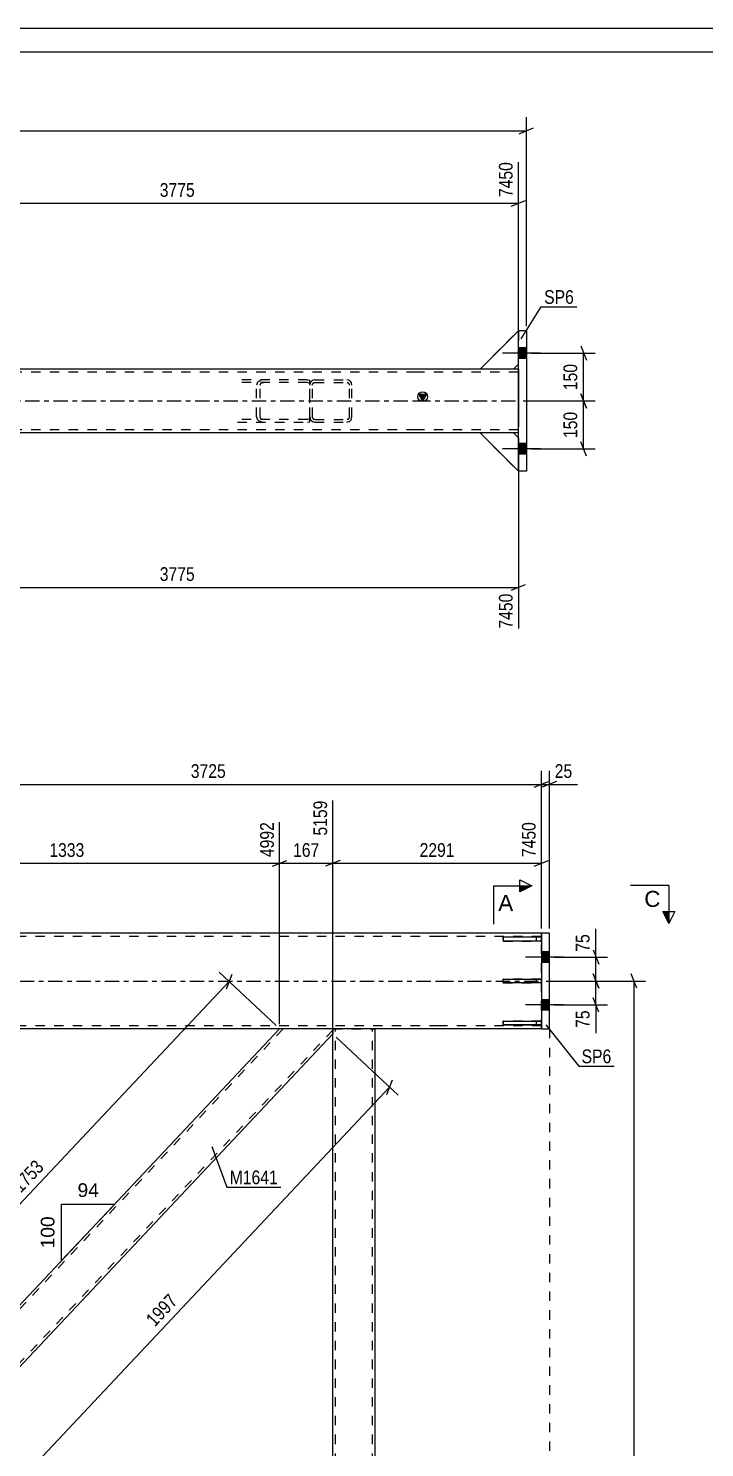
# Model space of a CAD drawing. Header units: millimetres. Extents: x 0 to 841, y 0 to 594.
# Drawn here: x 221.8 to 363, y 297.4 to 594 of the extents above; entities that cross this region are included whole.
import ezdxf

# ---------------------------------------------------------------- set-up
doc = ezdxf.new("R2010")
doc.units = ezdxf.units.MM
doc.linetypes.add('DXK_LINE_DOT2', pattern=[3.9198, 1.9599, -1.9599])
doc.linetypes.add('DXK_LINE_DOT3', pattern=[5.9187, 2.979, -0.9799, 0.9799, -0.9799])
doc.styles.add('Arial', font='ARIAL.TTF', dxfattribs={"height": 0.2})
doc.styles.add('Arial Narrow', font='ARIALN.TTF', dxfattribs={"height": 0.2})

# ---------------------------------------------------------------- blocks, each defined once
blk = doc.blocks.new('Unknown-761545199-1132')
at = {"color": 5, "linetype": 'Continuous'}
for p, q in [((841, 594), (0, 594)), ((836, 589), (5, 589))]:
    blk.add_line(p, q, dxfattribs=at)
blk = doc.blocks.new('Bolt-761545199-3520 - 3447')
at = {"linetype": 'Continuous'}
for points in [[(328.92, 401.03), (328.92, 398.83), (330.59, 398.83), (330.59, 401.03)], [(328.92, 401.03), (328.92, 398.83), (330.59, 398.83), (330.59, 401.03)], [(328.92, 391.03), (328.92, 388.83), (330.59, 388.83), (330.59, 391.03)], [(328.92, 391.03), (328.92, 388.83), (330.59, 388.83), (330.59, 391.03)]]:
    blk.add_hatch(color=1, dxfattribs=at).paths.add_polyline_path(points)
at = {"color": 1, "linetype": 'Continuous'}
for p, q in [((330.59, 401.03), (328.92, 401.03)), ((330.59, 401.03), (328.92, 401.03)), ((333.52, 399.93), (325.59, 399.93)), ((333.52, 399.93), (325.59, 399.93)), ((330.59, 398.83), (328.92, 398.83)), ((330.59, 398.83), (328.92, 398.83)), ((333.52, 389.93), (325.59, 389.93)), ((333.52, 389.93), (325.59, 389.93)), ((330.59, 391.03), (328.92, 391.03)), ((330.59, 391.03), (328.92, 391.03)), ((330.59, 388.83), (328.92, 388.83)), ((330.59, 388.83), (328.92, 388.83))]:
    blk.add_line(p, q, dxfattribs=at)
blk = doc.blocks.new('Part-761545199-3513 - 3447')
at = {"color": 2, "linetype": 'Continuous'}
for p, q in [((71.92, 404.93), (50.59, 404.93)), ((178.92, 404.93), (72.02, 404.93)), ((307.49, 404.93), (200.59, 404.93)), ((328.92, 404.93), (307.59, 404.93)), ((71.92, 384.93), (50.59, 384.93)), ((178.92, 384.93), (72.02, 384.93)), ((307.49, 384.93), (200.59, 384.93)), ((328.92, 384.93), (307.59, 384.93))]:
    blk.add_line(p, q, dxfattribs=at)
at = {"color": 7, "linetype": 'DXK_LINE_DOT2'}
for p, q in [((50.59, 404.93), (50.59, 384.93)), ((71.92, 404.26), (50.59, 404.26)), ((307.49, 404.26), (72.02, 404.26)), ((200.59, 404.93), (178.92, 404.93)), ((328.92, 404.26), (307.59, 404.26)), ((328.92, 384.93), (328.92, 404.93)), ((71.92, 385.6), (50.59, 385.6)), ((307.49, 385.6), (72.02, 385.6)), ((328.92, 385.6), (307.59, 385.6)), ((200.59, 384.93), (178.92, 384.93))]:
    blk.add_line(p, q, dxfattribs=at)
at = {"color": 7, "linetype": 'DXK_LINE_DOT3'}
for p, q in [((50.59, 394.93), (71.92, 394.93)), ((72.02, 394.93), (307.49, 394.93)), ((307.59, 394.93), (328.92, 394.93))]:
    blk.add_line(p, q, dxfattribs=at)
blk = doc.blocks.new('Part-761545199-3580 - 3447')
at = {"color": 7, "linetype": 'DXK_LINE_DOT2'}
for p, q in [((285.35, 384.93), (294.15, 384.93)), ((285.35, 383.91), (285.35, 384.93)), ((285.89, 192.35), (285.89, 384.93)), ((293.62, 192.35), (293.62, 384.93)), ((285.35, 192.35), (285.35, 193.45)), ((294.15, 192.35), (285.35, 192.35))]:
    blk.add_line(p, q, dxfattribs=at)
at = {"color": 2, "linetype": 'Continuous'}
for p, q in [((285.35, 193.45), (285.35, 383.91)), ((294.15, 384.93), (294.15, 192.35))]:
    blk.add_line(p, q, dxfattribs=at)
blk = doc.blocks.new('Part-761545199-3485 - 3447')
at = {"color": 2, "linetype": 'Continuous'}
for p, q in [((330.59, 404.93), (328.92, 404.93)), ((328.92, 404.93), (328.92, 384.93)), ((330.59, 384.93), (330.59, 404.93)), ((328.92, 384.93), (330.59, 384.93))]:
    blk.add_line(p, q, dxfattribs=at)
blk = doc.blocks.new('Part-761545199-3497 - 3447')
at = {"color": 2, "linetype": 'Continuous'}
for p, q in [((320.92, 395.33), (328.92, 395.33)), ((320.92, 394.53), (320.92, 395.33)), ((328.92, 394.53), (320.92, 394.53)), ((328.92, 395.33), (328.92, 394.53))]:
    blk.add_line(p, q, dxfattribs=at)
at = {"color": 7, "linetype": 'DXK_LINE_DOT2'}
blk.add_line((327.92, 394.53), (327.92, 395.33), dxfattribs=at)
blk = doc.blocks.new('Part-761545199-3498 - 3447')
at = {"color": 2, "linetype": 'Continuous'}
for p, q in [((328.92, 404.1), (320.92, 404.1)), ((320.92, 403.61), (320.92, 404.1)), ((320.92, 403.6), (320.92, 403.3)), ((328.92, 404.1), (328.92, 403.3)), ((328.92, 403.3), (320.92, 403.3))]:
    blk.add_line(p, q, dxfattribs=at)
at = {"color": 7, "linetype": 'DXK_LINE_DOT2'}
for p, q in [((320.92, 403.61), (320.92, 403.6)), ((327.92, 403.3), (327.92, 404.1))]:
    blk.add_line(p, q, dxfattribs=at)
blk = doc.blocks.new('Part-761545199-3499 - 3447')
at = {"color": 2, "linetype": 'Continuous'}
for p, q in [((320.92, 386.56), (328.92, 386.56)), ((320.92, 386.26), (320.92, 386.56)), ((320.92, 385.76), (320.92, 386.25)), ((328.92, 385.76), (320.92, 385.76)), ((328.92, 386.56), (328.92, 385.76))]:
    blk.add_line(p, q, dxfattribs=at)
at = {"color": 7, "linetype": 'DXK_LINE_DOT2'}
for p, q in [((320.92, 386.25), (320.92, 386.26)), ((327.92, 385.76), (327.92, 386.56))]:
    blk.add_line(p, q, dxfattribs=at)
blk = doc.blocks.new('Part-761545199-3500 - 3447')
at = {"color": 7, "linetype": 'DXK_LINE_DOT2'}
for p, q in [((328.92, 395.33), (320.92, 395.33)), ((320.92, 395.33), (320.92, 394.53)), ((320.92, 394.53), (328.92, 394.53)), ((327.92, 394.53), (327.92, 395.33)), ((328.92, 394.53), (328.92, 395.33))]:
    blk.add_line(p, q, dxfattribs=at)
blk = doc.blocks.new('Part-761545199-3501 - 3447')
at = {"color": 7, "linetype": 'DXK_LINE_DOT2'}
for p, q in [((328.92, 404.1), (320.92, 404.1)), ((320.92, 404.1), (320.92, 403.3)), ((327.92, 403.3), (327.92, 404.1)), ((328.92, 403.3), (328.92, 404.1)), ((320.92, 403.3), (328.92, 403.3))]:
    blk.add_line(p, q, dxfattribs=at)
blk = doc.blocks.new('Part-761545199-3502 - 3447')
at = {"color": 7, "linetype": 'DXK_LINE_DOT2'}
for p, q in [((328.92, 386.56), (320.92, 386.56)), ((320.92, 386.56), (320.92, 385.76)), ((320.92, 385.76), (328.92, 385.76)), ((327.92, 385.76), (327.92, 386.56)), ((328.92, 385.76), (328.92, 386.56))]:
    blk.add_line(p, q, dxfattribs=at)
blk = doc.blocks.new('Part-761545199-3612 - 3447')
at = {"color": 2, "linetype": 'Continuous'}
for p, q in [((274.23, 384.93), (194.15, 299.78)), ((285.35, 383.91), (195.79, 288.68)), ((285.35, 384.93), (285.35, 384.87)), ((285.36, 384.93), (285.35, 384.75)), ((285.35, 384.87), (285.35, 383.91)), ((194.15, 288.49), (194.15, 299.78)), ((194.15, 286.94), (194.15, 288.49))]:
    blk.add_line(p, q, dxfattribs=at)
at = {"color": 7, "linetype": 'DXK_LINE_DOT2'}
for p, q in [((274.96, 384.93), (194.15, 299)), ((285.35, 384.69), (194.15, 287.72)), ((285.36, 384.93), (274.23, 384.93)), ((285.35, 384.87), (285.35, 384.93)), ((195.79, 288.68), (194.15, 286.94)), ((194.15, 287.06), (194.15, 288.49)), ((194.15, 287.72), (194.15, 287.77))]:
    blk.add_line(p, q, dxfattribs=at)
blk = doc.blocks.new('Part-761545199-4788 - 4779')
at = {"color": 2, "linetype": 'Continuous'}
for p, q in [((324.11, 501.47), (324.11, 530.8)), ((325.78, 530.8), (324.11, 530.8)), ((325.78, 530.8), (325.78, 501.47)), ((325.78, 501.47), (324.11, 501.47))]:
    blk.add_line(p, q, dxfattribs=at)
blk = doc.blocks.new('Part-761545199-4854 - 4779')
at = {"color": 7, "linetype": 'DXK_LINE_DOT2'}
for p, q in [((316.11, 522.81), (324.11, 530.81)), ((324.11, 530.81), (324.11, 523.81)), ((323.11, 522.81), (316.11, 522.81)), ((324.11, 523.81), (323.11, 522.81))]:
    blk.add_line(p, q, dxfattribs=at)
blk = doc.blocks.new('Part-761545199-4810 - 4779')
at = {"color": 7, "linetype": 'DXK_LINE_DOT2'}
for p, q in [((280.63, 519.88), (280.54, 519.47)), ((280.54, 512.8), (280.54, 519.47)), ((281.08, 519.47), (281.12, 519.68)), ((281.08, 512.8), (281.08, 519.47)), ((281.61, 520.54), (281.2, 520.46)), ((281.41, 519.96), (281.61, 520)), ((281.61, 520.54), (288.28, 520.54)), ((281.61, 520), (288.28, 520)), ((288.69, 520.46), (288.28, 520.54)), ((288.28, 520), (288.48, 519.96)), ((288.77, 519.68), (288.81, 519.47)), ((288.81, 512.8), (288.81, 519.47)), ((289.34, 519.47), (289.26, 519.88)), ((289.34, 512.8), (289.34, 519.47)), ((280.54, 512.8), (280.63, 512.4)), ((281.12, 512.6), (281.08, 512.8)), ((281.2, 511.82), (281.61, 511.74)), ((281.61, 512.27), (281.41, 512.31)), ((281.61, 512.27), (288.28, 512.27)), ((281.61, 511.74), (288.28, 511.74)), ((288.48, 512.31), (288.28, 512.27)), ((288.28, 511.74), (288.69, 511.82)), ((288.81, 512.8), (288.77, 512.6)), ((289.26, 512.4), (289.34, 512.8))]:
    blk.add_line(p, q, dxfattribs=at)
for centre, radius, start, end in [((281.61, 519.47), 1.07, 112.5, 157.5), ((281.61, 519.47), 0.533, 112.5, 157.5), ((288.28, 519.47), 0.533, 22.5, 67.5), ((288.28, 519.47), 1.07, 22.5, 67.5), ((281.61, 512.8), 1.07, 202.5, 247.5), ((281.61, 512.8), 0.533, 202.5, 247.5), ((288.28, 512.8), 0.533, 292.5, 337.5), ((288.28, 512.8), 1.07, 292.5, 337.5)]:
    blk.add_arc(centre, radius, start, end, dxfattribs=at)
blk = doc.blocks.new('Part-761545199-4858 - 4779')
at = {"color": 2, "linetype": 'Continuous'}
for p, q in [((323.11, 509.47), (316.11, 509.47)), ((316.11, 509.47), (324.11, 501.47)), ((324.11, 508.47), (323.11, 509.47))]:
    blk.add_line(p, q, dxfattribs=at)
at = {"color": 7, "linetype": 'DXK_LINE_DOT2'}
blk.add_line((324.11, 501.47), (324.11, 508.47), dxfattribs=at)
blk = doc.blocks.new('Bolt-761545199-4826 - 4779')
at = {"linetype": 'Continuous'}
for points in [[(324.11, 527.24), (324.11, 525.04), (325.78, 525.04), (325.78, 527.24)], [(324.11, 527.24), (324.11, 525.04), (325.78, 525.04), (325.78, 527.24)], [(324.11, 507.24), (324.11, 505.04), (325.78, 505.04), (325.78, 507.24)], [(324.11, 507.24), (324.11, 505.04), (325.78, 505.04), (325.78, 507.24)]]:
    blk.add_hatch(color=1, dxfattribs=at).paths.add_polyline_path(points)
at = {"color": 1, "linetype": 'Continuous'}
for p, q in [((328.71, 526.14), (320.78, 526.14)), ((328.71, 526.14), (320.78, 526.14)), ((325.78, 527.24), (324.11, 527.24)), ((325.78, 527.24), (324.11, 527.24)), ((325.78, 525.04), (324.11, 525.04)), ((325.78, 525.04), (324.11, 525.04)), ((325.78, 507.24), (324.11, 507.24)), ((325.78, 507.24), (324.11, 507.24)), ((328.71, 506.14), (320.78, 506.14)), ((328.71, 506.14), (320.78, 506.14)), ((325.78, 505.04), (324.11, 505.04)), ((325.78, 505.04), (324.11, 505.04))]:
    blk.add_line(p, q, dxfattribs=at)
blk = doc.blocks.new('Part-761545199-4833 - 4779')
at = {"linetype": 'Continuous'}
blk.add_hatch(color=2, dxfattribs=at).paths.add_polyline_path([(304.11, 516.14), (303.31, 517.54), (304.91, 517.54)])
at = {"color": 2, "linetype": 'Continuous'}
for p, q in [((67.11, 522.8), (45.78, 522.8)), ((181.61, 522.8), (67.21, 522.8)), ((302.68, 522.8), (188.28, 522.8)), ((324.11, 522.8), (302.78, 522.8)), ((45.78, 510.8), (45.78, 521.47)), ((324.11, 521.47), (324.11, 510.8)), ((304.11, 516.14), (303.31, 517.54)), ((303.31, 517.54), (304.91, 517.54)), ((304.91, 517.54), (304.11, 516.14)), ((46.78, 509.47), (45.78, 509.47)), ((67.11, 509.47), (53.78, 509.47)), ((181.61, 509.47), (67.21, 509.47)), ((302.68, 509.47), (188.28, 509.47)), ((316.11, 509.47), (302.78, 509.47)), ((324.11, 509.47), (323.11, 509.47))]:
    blk.add_line(p, q, dxfattribs=at)
at = {"color": 7, "linetype": 'DXK_LINE_DOT2'}
for p, q in [((45.78, 522.8), (45.78, 521.47)), ((45.78, 522.8), (45.78, 522.41)), ((67.11, 522.14), (45.78, 522.14)), ((302.68, 522.14), (67.21, 522.14)), ((181.67, 522.8), (181.61, 522.8)), ((188.28, 522.8), (181.61, 522.8)), ((324.11, 522.14), (302.78, 522.14)), ((324.11, 522.8), (324.11, 521.47)), ((324.11, 522.8), (324.11, 522.41)), ((45.78, 509.47), (45.78, 510.8)), ((67.11, 510.14), (45.78, 510.14)), ((302.68, 510.14), (67.21, 510.14)), ((324.11, 510.14), (302.78, 510.14)), ((324.11, 509.47), (324.11, 510.8)), ((53.78, 509.47), (46.78, 509.47)), ((188.28, 509.47), (181.61, 509.47)), ((323.11, 509.47), (316.11, 509.47))]:
    blk.add_line(p, q, dxfattribs=at)
at = {"color": 7, "linetype": 'DXK_LINE_DOT3'}
for p, q in [((45.78, 516.14), (67.11, 516.14)), ((67.21, 516.14), (302.68, 516.14)), ((302.78, 516.14), (324.11, 516.14))]:
    blk.add_line(p, q, dxfattribs=at)
at = {"color": 2, "linetype": 'Continuous'}
blk.add_circle((304.11, 517.04), 1, dxfattribs=at)
blk = doc.blocks.new('Part-761545199-4835 - 4779')
at = {"color": 7, "linetype": 'DXK_LINE_DOT2'}
for p, q in [((280.04, 520.54), (265.43, 520.54)), ((280.04, 520), (265.43, 520)), ((269.53, 519.88), (269.42, 519.47)), ((269.42, 512.8), (269.42, 519.47)), ((270.15, 519.47), (270.21, 519.68)), ((270.15, 512.8), (270.15, 519.47)), ((270.89, 520.54), (270.33, 520.46)), ((270.61, 519.96), (270.89, 520)), ((280.04, 520.54), (280.54, 520.46)), ((280.04, 520), (280.32, 519.96)), ((280.32, 519.96), (280.55, 519.85)), ((280.54, 511.81), (280.54, 520.46)), ((280.55, 519.85), (280.54, 520.46)), ((280.54, 519.68), (280.55, 519.85)), ((280.04, 512.27), (265.43, 512.27)), ((265.43, 511.74), (280.04, 511.74)), ((269.42, 512.8), (269.53, 512.4)), ((270.21, 512.6), (270.15, 512.8)), ((270.33, 511.82), (270.89, 511.74)), ((270.89, 512.27), (270.61, 512.31)), ((280.32, 512.31), (280.04, 512.27)), ((280.04, 511.74), (280.54, 511.81)), ((280.55, 512.43), (280.32, 512.31)), ((280.55, 512.43), (280.54, 512.6)), ((280.54, 511.81), (280.55, 512.43))]:
    blk.add_line(p, q, dxfattribs=at)
for centre, radius, start, end in [((270.66, 519.16), 1.34, 104.5547, 147.5896), ((270.77, 519.32), 0.668, 104.5547, 147.5896), ((270.66, 513.11), 1.34, 212.4104, 255.4453), ((270.77, 512.96), 0.668, 212.4104, 255.4453)]:
    blk.add_arc(centre, radius, start, end, dxfattribs=at)
blk = doc.blocks.new('Part-761545199-4855 - 4779')
at = {"color": 2, "linetype": 'Continuous'}
for p, q in [((316.11, 522.81), (324.11, 530.81)), ((324.11, 530.81), (324.11, 530.8)), ((323.11, 522.81), (316.11, 522.81)), ((324.11, 523.81), (323.11, 522.81))]:
    blk.add_line(p, q, dxfattribs=at)
at = {"color": 7, "linetype": 'DXK_LINE_DOT2'}
blk.add_line((324.11, 530.8), (324.11, 523.81), dxfattribs=at)
blk = doc.blocks.new('Part-761545199-4856 - 4779')
at = {"color": 7, "linetype": 'DXK_LINE_DOT2'}
for p, q in [((316.11, 522.81), (324.11, 530.81)), ((324.11, 530.81), (324.11, 523.81)), ((323.11, 522.81), (316.11, 522.81)), ((324.11, 523.81), (323.11, 522.81))]:
    blk.add_line(p, q, dxfattribs=at)
blk = doc.blocks.new('Part-761545199-4857 - 4779')
at = {"color": 7, "linetype": 'DXK_LINE_DOT2'}
for p, q in [((323.11, 509.47), (316.11, 509.47)), ((316.11, 509.47), (324.11, 501.47)), ((324.11, 508.47), (323.11, 509.47)), ((324.11, 501.47), (324.11, 508.47))]:
    blk.add_line(p, q, dxfattribs=at)
blk = doc.blocks.new('Part-761545199-4859 - 4779')
at = {"color": 7, "linetype": 'DXK_LINE_DOT2'}
for p, q in [((323.11, 509.47), (316.11, 509.47)), ((316.11, 509.47), (324.11, 501.47)), ((324.11, 508.47), (323.11, 509.47)), ((324.11, 501.47), (324.11, 508.47))]:
    blk.add_line(p, q, dxfattribs=at)
blk = doc.blocks.new('Line-761545199-4207 - 3447')
at = {"color": 1, "linetype": 'DXK_LINE_DOT2'}
blk.add_line((330.59, 384.93), (330.59, 200.35), dxfattribs=at)
blk = doc.blocks.new('StraightDimension-761545199-3770 - 3447')
at = {"color": 7, "linetype": 'Continuous'}
for p, q in [((329.92, 394.93), (342.73, 394.93)), ((339.73, 396.43), (340.93, 393.43)), ((340.33, 389.93), (340.33, 394.93)), ((331.59, 389.93), (342.73, 389.93)), ((340.93, 388.43), (339.73, 391.43))]:
    blk.add_line(p, q, dxfattribs=at)
at = {"color": 0}
blk.add_wipeout([(339.58, 389.41), (335.38, 389.41), (335.38, 384.55), (339.58, 384.55)], dxfattribs=at)
at = {"color": 7, "linetype": 'Continuous'}
blk.add_line((340.33, 389.93), (340.33, 384.02), dxfattribs=at)
blk.add_line((340.33, 389.93), (340.33, 384.02), dxfattribs=at)
at = {"color": 3, "style": 'Arial Narrow'}
blk.add_text('75', height=2.863, rotation=90.0002, dxfattribs=at).set_placement((338.98, 385.15))
blk = doc.blocks.new('StraightDimension-761545199-3783 - 3447')
at = {"color": 7, "linetype": 'Continuous'}
for p, q in [((339.73, 401.43), (340.93, 398.43)), ((331.59, 399.93), (342.73, 399.93)), ((340.33, 394.93), (340.33, 399.93)), ((329.92, 394.93), (342.73, 394.93)), ((340.93, 393.43), (339.73, 396.43))]:
    blk.add_line(p, q, dxfattribs=at)
at = {"color": 0}
blk.add_wipeout([(339.58, 405.31), (335.38, 405.31), (335.38, 400.46), (339.58, 400.46)], dxfattribs=at)
at = {"color": 7, "linetype": 'Continuous'}
blk.add_line((340.33, 399.93), (340.33, 405.84), dxfattribs=at)
blk.add_line((340.33, 399.93), (340.33, 405.84), dxfattribs=at)
at = {"color": 3, "style": 'Arial Narrow'}
blk.add_text('75', height=2.863, rotation=90.0002, dxfattribs=at).set_placement((338.98, 401.06))
blk = doc.blocks.new('StraightDimension-761545199-3898 - 3447')
at = {"color": 7, "linetype": 'Continuous'}
for p, q in [((329.92, 394.93), (350.68, 394.93)), ((348.88, 393.43), (347.68, 396.43)), ((348.28, 182.3), (348.28, 394.93)), ((329.92, 182.3), (350.68, 182.3)), ((347.68, 183.8), (348.88, 180.8))]:
    blk.add_line(p, q, dxfattribs=at)
at = {"color": 0}
blk.add_wipeout([(347.53, 292.87), (343.33, 292.87), (343.33, 284.36), (347.53, 284.36)], dxfattribs=at)
at = {"color": 3, "style": 'Arial Narrow'}
blk.add_text('3189', height=2.863, rotation=90.0002, dxfattribs=at).set_placement((346.93, 284.96))
blk = doc.blocks.new('StraightDimension-761545199-3957 - 3447')
at = {"color": 7, "linetype": 'Continuous'}
for p, q in [((196.52, 289.37), (209.33, 301.42)), ((208.72, 298.78), (205.79, 300.15)), ((207.26, 299.46), (296.82, 204.23)), ((286.08, 194.13), (298.89, 206.18)), ((295.35, 204.91), (298.28, 203.55))]:
    blk.add_line(p, q, dxfattribs=at)
at = {"color": 0}
blk.add_wipeout([(255.5, 249.26), (258.56, 252.14), (252.73, 258.34), (249.67, 255.46)], dxfattribs=at)
at = {"color": 3, "style": 'Arial Narrow'}
blk.add_text('1961', height=2.863, rotation=-46.7591, dxfattribs=at).set_placement((250.52, 255.44))
blk = doc.blocks.new('StraightDimension-761545199-3975 - 3447')
at = {"color": 7, "linetype": 'Continuous'}
for p, q in [((286.08, 383.23), (298.97, 371.11)), ((296.63, 371.25), (297.81, 374.26)), ((206.02, 275.78), (297.22, 372.75)), ((194.88, 286.25), (207.77, 274.13)), ((206.61, 277.28), (205.43, 274.27))]:
    blk.add_line(p, q, dxfattribs=at)
at = {"color": 0}
blk.add_wipeout([(253.99, 327.88), (250.93, 330.76), (245.1, 324.55), (248.16, 321.68)], dxfattribs=at)
at = {"color": 3, "style": 'Arial Narrow'}
blk.add_text('1997', height=2.863, rotation=46.7591, dxfattribs=at).set_placement((248.13, 322.52))
blk = doc.blocks.new('StraightDimension-761545199-3990 - 3447')
at = {"color": 7, "linetype": 'Continuous'}
for p, q in [((183.62, 309.69), (263.7, 394.84)), ((273.5, 385.62), (261.62, 396.79)), ((263.11, 393.33), (264.29, 396.34)), ((193.42, 300.47), (181.54, 311.64)), ((184.21, 311.19), (183.03, 308.18))]:
    blk.add_line(p, q, dxfattribs=at)
at = {"color": 0}
blk.add_wipeout([(226.03, 355.88), (222.97, 358.75), (217.14, 352.55), (220.2, 349.67)], dxfattribs=at)
at = {"color": 3, "style": 'Arial Narrow'}
blk.add_text('1753', height=2.863, rotation=46.7591, dxfattribs=at).set_placement((220.17, 350.52))
blk = doc.blocks.new('StraightDimension-761545199-4096 - 3447')
at = {"color": 7, "linetype": 'Continuous'}
for p, q in [((185.35, 385.82), (185.35, 428.14)), ((274.23, 385.93), (274.23, 428.14)), ((186.85, 420.13), (183.85, 418.93)), ((185.35, 419.53), (274.23, 419.53)), ((272.73, 418.93), (275.73, 420.13))]:
    blk.add_line(p, q, dxfattribs=at)
at = {"color": 0, "linetype": 'Continuous'}
blk.add_wipeout([(273.63, 428.74), (269.43, 428.74), (269.43, 420.23), (273.63, 420.23)], dxfattribs=at)
at = {"color": 0}
blk.add_wipeout([(234.05, 420.28), (234.05, 424.48), (225.53, 424.48), (225.53, 420.28)], dxfattribs=at)
at = {"color": 3, "linetype": 'Continuous', "style": 'Arial Narrow'}
blk.add_text('4992', height=2.863, rotation=90.0002, dxfattribs=at).set_placement((273.03, 420.83))
at = {"color": 3, "style": 'Arial Narrow'}
blk.add_text('1333', height=2.863, dxfattribs=at).set_placement((226.13, 420.88))
blk = doc.blocks.new('StraightDimension-761545199-4107 - 3447')
at = {"color": 7, "linetype": 'Continuous'}
for p, q in [((285.35, 384.91), (285.35, 432.64)), ((274.23, 385.93), (274.23, 428.14)), ((272.73, 418.93), (275.73, 420.13)), ((274.23, 419.53), (285.35, 419.53)), ((286.85, 420.13), (283.85, 418.93))]:
    blk.add_line(p, q, dxfattribs=at)
at = {"color": 0}
blk.add_wipeout([(283.13, 420.28), (283.13, 424.48), (276.45, 424.48), (276.45, 420.28)], dxfattribs=at)
at = {"color": 0, "linetype": 'Continuous'}
blk.add_wipeout([(284.75, 433.24), (280.55, 433.24), (280.55, 424.73), (284.75, 424.73)], dxfattribs=at)
at = {"color": 3, "linetype": 'Continuous', "style": 'Arial Narrow'}
blk.add_text('5159', height=2.863, rotation=90.0002, dxfattribs=at).set_placement((284.15, 425.33))
at = {"color": 3, "style": 'Arial Narrow'}
blk.add_text('167', height=2.863, dxfattribs=at).set_placement((277.05, 420.88))
blk = doc.blocks.new('StraightDimension-761545199-4121 - 3447')
at = {"color": 7, "linetype": 'Continuous'}
for p, q in [((285.35, 384.91), (285.35, 432.64)), ((328.92, 405.93), (328.92, 428.14)), ((286.85, 420.13), (283.85, 418.93)), ((285.35, 419.53), (328.92, 419.53)), ((327.42, 418.93), (330.42, 420.13))]:
    blk.add_line(p, q, dxfattribs=at)
at = {"color": 0, "linetype": 'Continuous'}
blk.add_wipeout([(328.32, 428.74), (324.12, 428.74), (324.12, 420.23), (328.32, 420.23)], dxfattribs=at)
at = {"color": 0}
blk.add_wipeout([(311.39, 420.28), (311.39, 424.48), (302.88, 424.48), (302.88, 420.28)], dxfattribs=at)
at = {"color": 3, "linetype": 'Continuous', "style": 'Arial Narrow'}
blk.add_text('7450', height=2.863, rotation=90.0002, dxfattribs=at).set_placement((327.72, 420.83))
at = {"color": 3, "style": 'Arial Narrow'}
blk.add_text('2291', height=2.863, dxfattribs=at).set_placement((303.48, 420.88))
blk = doc.blocks.new('StraightDimension-761545199-8564 - 3447')
at = {"color": 7, "linetype": 'Continuous'}
for p, q in [((327.42, 435.43), (330.42, 436.63)), ((328.92, 405.93), (328.92, 438.88)), ((328.92, 436.03), (330.59, 436.03)), ((332.09, 436.63), (329.09, 435.43)), ((330.59, 405.93), (330.59, 438.88))]:
    blk.add_line(p, q, dxfattribs=at)
at = {"color": 0}
blk.add_wipeout([(335.97, 436.78), (335.97, 440.98), (331.11, 440.98), (331.11, 436.78)], dxfattribs=at)
at = {"color": 7, "linetype": 'Continuous'}
blk.add_line((330.59, 436.03), (336.49, 436.03), dxfattribs=at)
blk.add_line((330.59, 436.03), (336.49, 436.03), dxfattribs=at)
at = {"color": 3, "style": 'Arial Narrow'}
blk.add_text('25', height=2.863, dxfattribs=at).set_placement((331.71, 437.38))
blk = doc.blocks.new('StraightDimension-761545199-8565 - 3447')
at = {"color": 7, "linetype": 'Continuous'}
for p, q in [((191.25, 436.63), (188.25, 435.43)), ((189.75, 423.24), (189.75, 438.88)), ((189.75, 436.03), (328.92, 436.03)), ((327.42, 435.43), (330.42, 436.63)), ((328.92, 405.93), (328.92, 438.88))]:
    blk.add_line(p, q, dxfattribs=at)
at = {"color": 0}
blk.add_wipeout([(263.59, 436.78), (263.59, 440.98), (255.08, 440.98), (255.08, 436.78)], dxfattribs=at)
at = {"color": 3, "style": 'Arial Narrow'}
blk.add_text('3725', height=2.863, dxfattribs=at).set_placement((255.68, 437.38))
blk = doc.blocks.new('AngleDimension-761545199-17698 - 3447')
at = {"color": 7, "linetype": 'Continuous'}
for p, q in [((228.7, 348.31), (239.79, 348.31)), ((228.7, 336.51), (239.79, 348.31)), ((228.7, 336.51), (228.7, 348.31)), ((236.4, 344.7), (239.79, 348.31))]:
    blk.add_line(p, q, dxfattribs=at)
at = {"color": 0}
for points in [[(237.07, 349.21), (237.07, 353.41), (231.42, 353.41), (231.42, 349.21)], [(227.8, 346.35), (223.6, 346.35), (223.6, 338.48), (227.8, 338.48)]]:
    blk.add_wipeout(points, dxfattribs=at)
at = {"color": 3, "style": 'Arial'}
blk.add_text('94', height=2.865, dxfattribs=at).set_placement((232.02, 349.81))
blk.add_text('100', height=2.865, rotation=90.0002, dxfattribs=at).set_placement((227.2, 339.08))
blk = doc.blocks.new('StraightDimension-761545199-4979 - 4779')
at = {"color": 7, "linetype": 'Continuous'}
for p, q in [((181.61, 510.75), (181.61, 468.58)), ((324.11, 508.47), (324.11, 468.58)), ((183.11, 477.79), (180.11, 476.59)), ((322.61, 476.59), (325.61, 477.79)), ((181.61, 477.19), (324.11, 477.19))]:
    blk.add_line(p, q, dxfattribs=at)
at = {"color": 0}
blk.add_wipeout([(257.12, 477.94), (257.12, 482.14), (248.6, 482.14), (248.6, 477.94)], dxfattribs=at)
at = {"color": 0, "linetype": 'Continuous'}
blk.add_wipeout([(323.51, 476.49), (319.31, 476.49), (319.31, 467.98), (323.51, 467.98)], dxfattribs=at)
at = {"color": 3, "style": 'Arial Narrow'}
blk.add_text('3775', height=2.863, dxfattribs=at).set_placement((249.2, 478.54))
at = {"color": 3, "linetype": 'Continuous', "style": 'Arial Narrow'}
blk.add_text('7450', height=2.863, rotation=90.0002, dxfattribs=at).set_placement((322.91, 468.58))
blk = doc.blocks.new('StraightDimension-761545199-4955 - 4779')
at = {"color": 7, "linetype": 'Continuous'}
for p, q in [((181.61, 533.26), (181.61, 566.06)), ((324.11, 523.81), (324.11, 566.06)), ((183.11, 558.05), (180.11, 556.85)), ((322.61, 556.85), (325.61, 558.05)), ((181.61, 557.45), (324.11, 557.45))]:
    blk.add_line(p, q, dxfattribs=at)
at = {"color": 0, "linetype": 'Continuous'}
blk.add_wipeout([(323.51, 566.66), (319.31, 566.66), (319.31, 558.15), (323.51, 558.15)], dxfattribs=at)
at = {"color": 0}
blk.add_wipeout([(257.12, 558.2), (257.12, 562.4), (248.6, 562.4), (248.6, 558.2)], dxfattribs=at)
at = {"color": 3, "linetype": 'Continuous', "style": 'Arial Narrow'}
blk.add_text('7450', height=2.863, rotation=90.0002, dxfattribs=at).set_placement((322.91, 558.75))
at = {"color": 3, "style": 'Arial Narrow'}
blk.add_text('3775', height=2.863, dxfattribs=at).set_placement((249.2, 558.8))
blk = doc.blocks.new('StraightDimension-761545199-4891 - 4779')
at = {"color": 7, "linetype": 'Continuous'}
for p, q in [((325.11, 516.14), (340.15, 516.14)), ((337.15, 517.64), (338.35, 514.64)), ((337.75, 506.14), (337.75, 516.14)), ((338.35, 504.64), (337.15, 507.64)), ((326.78, 506.14), (340.15, 506.14))]:
    blk.add_line(p, q, dxfattribs=at)
at = {"color": 0}
blk.add_wipeout([(337, 514.48), (332.8, 514.48), (332.8, 507.8), (337, 507.8)], dxfattribs=at)
at = {"color": 3, "style": 'Arial Narrow'}
blk.add_text('150', height=2.863, rotation=90.0002, dxfattribs=at).set_placement((336.4, 508.4))
blk = doc.blocks.new('StraightDimension-761545199-4902 - 4779')
at = {"color": 7, "linetype": 'Continuous'}
for p, q in [((326.78, 526.14), (340.15, 526.14)), ((337.15, 527.64), (338.35, 524.64)), ((337.75, 516.14), (337.75, 526.14)), ((325.11, 516.14), (340.15, 516.14)), ((338.35, 514.64), (337.15, 517.64))]:
    blk.add_line(p, q, dxfattribs=at)
at = {"color": 0}
blk.add_wipeout([(337, 524.48), (332.8, 524.48), (332.8, 517.8), (337, 517.8)], dxfattribs=at)
at = {"color": 3, "style": 'Arial Narrow'}
blk.add_text('150', height=2.863, rotation=90.0002, dxfattribs=at).set_placement((336.4, 518.4))
blk = doc.blocks.new('StraightDimension-761545199-4937 - 4779')
at = {"color": 7, "linetype": 'Continuous'}
for p, q in [((44.11, 531.8), (44.11, 575.45)), ((325.78, 531.8), (325.78, 575.45)), ((45.61, 573.2), (42.61, 572)), ((44.11, 572.6), (325.78, 572.6)), ((324.28, 572), (327.28, 573.2))]:
    blk.add_line(p, q, dxfattribs=at)
at = {"color": 0}
blk.add_wipeout([(189.2, 573.35), (189.2, 577.55), (180.69, 577.55), (180.69, 573.35)], dxfattribs=at)
at = {"color": 3, "style": 'Arial Narrow'}
blk.add_text('7500', height=2.863, dxfattribs=at).set_placement((181.29, 573.95))
blk = doc.blocks.new('Mark-761545199-3481 - 3447')
at = {"color": 0}
blk.add_wipeout([(343.53, 377.76), (343.53, 380.76), (337.32, 380.76), (337.32, 377.76)], dxfattribs=at)
blk.add_wipeout([(343.53, 377.76), (343.53, 380.76), (337.32, 380.76), (337.32, 377.76)], dxfattribs=at)
at = {"color": 30, "linetype": 'Continuous'}
for p, q in [((329.85, 385.78), (336.72, 377.16)), ((336.72, 377.16), (344.13, 377.16))]:
    blk.add_line(p, q, dxfattribs=at)
at = {"color": 3, "style": 'Arial Narrow'}
blk.add_text('SP6', height=2.863, dxfattribs=at).set_placement((337.32, 377.76))
blk = doc.blocks.new('Mark-761545199-3608 - 3447')
at = {"color": 0}
blk.add_wipeout([(273.86, 352.48), (273.86, 355.48), (263.81, 355.48), (263.81, 352.48)], dxfattribs=at)
blk.add_wipeout([(273.86, 352.48), (273.86, 355.48), (263.81, 355.48), (263.81, 352.48)], dxfattribs=at)
at = {"color": 30, "linetype": 'Continuous'}
for p, q in [((260.06, 360.34), (263.21, 351.88)), ((263.21, 351.88), (274.46, 351.88))]:
    blk.add_line(p, q, dxfattribs=at)
at = {"color": 3, "style": 'Arial Narrow'}
blk.add_text('M1641', height=2.863, dxfattribs=at).set_placement((263.81, 352.48))
blk = doc.blocks.new('SectionMark-761545199-4170 - 3447')
at = {"color": 6, "linetype": 'Continuous'}
for p, q in [((25.04, 414.93), (25.04, 406.93)), ((355.54, 414.93), (355.54, 406.93)), ((25.04, 406.93), (23.79, 409.43)), ((356.79, 409.43), (355.54, 406.93))]:
    blk.add_line(p, q, dxfattribs=at)
at = {"color": 0, "linetype": 'Continuous'}
for points in [[(30.16, 410.43), (30.16, 413.93), (26.79, 413.93), (26.79, 410.43)], [(353.79, 410.43), (353.79, 413.93), (350.42, 413.93), (350.42, 410.43)]]:
    blk.add_wipeout(points, dxfattribs=at)
at = {"linetype": 'Continuous'}
for points in [[(25.04, 409.43), (26.29, 409.43), (25.04, 406.93)], [(354.29, 409.43), (355.54, 409.43), (355.54, 406.93)]]:
    blk.add_hatch(color=6, dxfattribs=at).paths.add_polyline_path(points)
at = {"color": 6, "linetype": 'Continuous'}
for p, q in [((25.04, 414.93), (33.04, 414.93)), ((355.54, 414.93), (347.54, 414.93)), ((26.29, 409.43), (23.79, 409.43)), ((25.04, 406.93), (26.29, 409.43)), ((354.29, 409.43), (356.79, 409.43)), ((355.54, 406.93), (354.29, 409.43))]:
    blk.add_line(p, q, dxfattribs=at)
at = {"color": 3, "linetype": 'Continuous', "style": 'Arial'}
for p in [(26.79, 410.43), (350.42, 410.43)]:
    blk.add_text('C', height=3.34, dxfattribs=at).set_placement(p)
blk = doc.blocks.new('SectionMark-761545199-4174 - 3447')
at = {"color": 6, "linetype": 'Continuous'}
for p, q in [((324.42, 416.1), (326.92, 414.85)), ((318.92, 414.85), (326.92, 414.85)), ((318.92, 135.32), (326.92, 135.32)), ((326.92, 135.32), (324.42, 134.07))]:
    blk.add_line(p, q, dxfattribs=at)
at = {"color": 0, "linetype": 'Continuous'}
for points in [[(323.03, 409.6), (323.03, 413.1), (319.92, 413.1), (319.92, 409.6)], [(323.03, 137.07), (323.03, 140.57), (319.92, 140.57), (319.92, 137.07)]]:
    blk.add_wipeout(points, dxfattribs=at)
at = {"linetype": 'Continuous'}
for points in [[(324.42, 413.6), (324.42, 414.85), (326.92, 414.85)], [(324.42, 135.32), (324.42, 136.57), (326.92, 135.32)]]:
    blk.add_hatch(color=6, dxfattribs=at).paths.add_polyline_path(points)
at = {"color": 6, "linetype": 'Continuous'}
for p, q in [((324.42, 413.6), (324.42, 416.1)), ((318.92, 414.85), (318.92, 406.85)), ((326.92, 414.85), (324.42, 413.6)), ((318.92, 135.32), (318.92, 143.32)), ((326.92, 135.32), (324.42, 136.57)), ((324.42, 136.57), (324.42, 134.07))]:
    blk.add_line(p, q, dxfattribs=at)
at = {"color": 3, "linetype": 'Continuous', "style": 'Arial'}
for p in [(319.92, 409.6), (319.92, 137.07)]:
    blk.add_text('A', height=3.34, dxfattribs=at).set_placement(p)
blk = doc.blocks.new('Mark-761545199-4784 - 4779')
at = {"color": 0}
blk.add_wipeout([(335.71, 536.44), (335.71, 539.44), (329.5, 539.44), (329.5, 536.44)], dxfattribs=at)
blk.add_wipeout([(335.71, 536.44), (335.71, 539.44), (329.5, 539.44), (329.5, 536.44)], dxfattribs=at)
at = {"color": 30, "linetype": 'Continuous'}
for p, q in [((324.7, 529.13), (328.9, 535.84)), ((328.9, 535.84), (336.31, 535.84))]:
    blk.add_line(p, q, dxfattribs=at)
at = {"color": 3, "style": 'Arial Narrow'}
blk.add_text('SP6', height=2.863, dxfattribs=at).set_placement((329.5, 536.44))

msp = doc.modelspace()

# ---------------------------------------------------------------- block references
for name in ['Unknown-761545199-1132', 'Part-761545199-4854 - 4779', 'Part-761545199-4855 - 4779', 'Part-761545199-4856 - 4779', 'Part-761545199-4788 - 4779', 'Bolt-761545199-4826 - 4779', 'Part-761545199-4833 - 4779', 'Part-761545199-4835 - 4779', 'Part-761545199-4810 - 4779', 'Part-761545199-4858 - 4779', 'Part-761545199-4857 - 4779', 'Part-761545199-4859 - 4779', 'Part-761545199-3513 - 3447', 'Part-761545199-3498 - 3447', 'Part-761545199-3501 - 3447', 'Part-761545199-3485 - 3447', 'Bolt-761545199-3520 - 3447', 'Part-761545199-3497 - 3447', 'Part-761545199-3500 - 3447', 'Part-761545199-3499 - 3447', 'Part-761545199-3502 - 3447', 'Part-761545199-3612 - 3447', 'Part-761545199-3580 - 3447', 'Line-761545199-4207 - 3447']:
    msp.add_blockref(name, (0, 0))

# ---------------------------------------------------------------- next in the draw order: block references
for name in ['StraightDimension-761545199-4955 - 4779', 'StraightDimension-761545199-4979 - 4779', 'StraightDimension-761545199-3770 - 3447', 'StraightDimension-761545199-3957 - 3447']:
    msp.add_blockref(name, (0, 0))

# ---------------------------------------------------------------- next in the draw order: block references
for name in ['StraightDimension-761545199-4937 - 4779', 'StraightDimension-761545199-4891 - 4779', 'StraightDimension-761545199-3783 - 3447', 'StraightDimension-761545199-3975 - 3447']:
    msp.add_blockref(name, (0, 0))

# ---------------------------------------------------------------- next in the draw order: block references
for name in ['Mark-761545199-4784 - 4779', 'StraightDimension-761545199-4902 - 4779', 'StraightDimension-761545199-3990 - 3447', 'StraightDimension-761545199-3898 - 3447']:
    msp.add_blockref(name, (0, 0))

# ---------------------------------------------------------------- next in the draw order: block references
for name in ['StraightDimension-761545199-4096 - 3447', 'Mark-761545199-3608 - 3447', 'AngleDimension-761545199-17698 - 3447']:
    msp.add_blockref(name, (0, 0))

# ---------------------------------------------------------------- next in the draw order: block references
msp.add_blockref('StraightDimension-761545199-4107 - 3447', (0, 0))

# ---------------------------------------------------------------- next in the draw order: block references
msp.add_blockref('StraightDimension-761545199-4121 - 3447', (0, 0))

# ---------------------------------------------------------------- next in the draw order: block references
for name in ['StraightDimension-761545199-8564 - 3447', 'Mark-761545199-3481 - 3447']:
    msp.add_blockref(name, (0, 0))

# ---------------------------------------------------------------- next in the draw order: block references
msp.add_blockref('StraightDimension-761545199-8565 - 3447', (0, 0))

# ---------------------------------------------------------------- next in the draw order: block references
msp.add_blockref('SectionMark-761545199-4170 - 3447', (0, 0))

# ---------------------------------------------------------------- next in the draw order: block references
msp.add_blockref('SectionMark-761545199-4174 - 3447', (0, 0))

doc.saveas('drawing.dxf')
